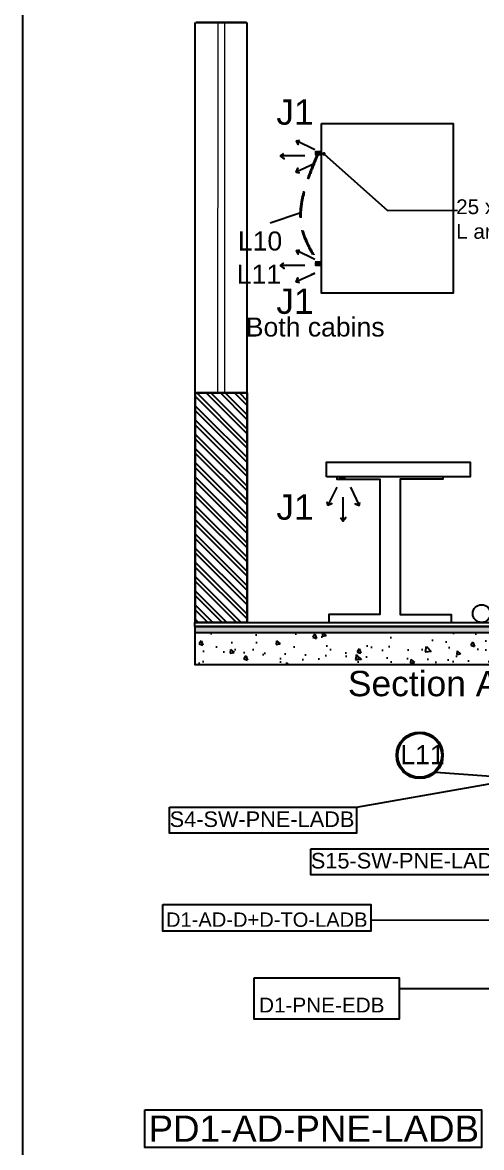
# Model space of a CAD drawing. Header units: millimetres. Extents: x 18660 to 770035, y -51195 to 133720.
# Drawn here: x 18660 to 20833, y 14378 to 19702 of the extents above; entities that cross this region are included whole.
import ezdxf
from ezdxf.xclip import XClip

# ---------------------------------------------------------------- set-up
doc = ezdxf.new("R2010")
doc.units = ezdxf.units.MM
doc.header["$XCLIPFRAME"] = 2
doc.linetypes.add('( Hidden )', pattern=[0.375, 0.25, -0.125])
doc.layers.add('221105_Lighting Intent_Indo Nissin Raheja$0$0-BNA-CMNTS', color=240, linetype='Continuous', plot=False)
doc.layers.add('221105_Lighting Intent_Indo Nissin Raheja$0$M-HVAC-TEXT1', color=7, linetype='Continuous', lineweight=15)
doc.layers.add('BNA - CIV - Masonry', color=250, linetype='Continuous', lineweight=30)
for name, color, linetype in [('AR_Hatch', 252, 'Continuous'), ('DALI 1 CIRCUITS', 6, 'Continuous'), ('DALI 2 CIRCUITS', 4, 'Continuous'), ('DUMMY-TEXT', 4, 'Continuous'), ('PHASE DIMMING', 4, 'Continuous'), ('SWITCHING CIRCUITS', 3, 'Continuous')]:
    doc.layers.add(name, color=color, linetype=linetype)
for name, color, linetype, lineweight, true_color in [('BNA - HATCH - Grass', 7, 'Continuous', 0, 0xbcb560), ('S+ CHANDELIER DOUBLE HEIGHT', 7, 'Continuous', 25, 0xb0215a), ('S+ LOOPING', 7, 'Continuous', 25, 0x319f19)]:
    doc.layers.add(name, color=color, linetype=linetype, lineweight=lineweight, true_color=true_color)
doc.layers.add('S+ TEXT', color=7, linetype='Continuous', true_color=0x009494)
doc.styles.add('221105_Lighting Intent_Indo Nissin Raheja$0$ARIAL', font='arial.ttf', dxfattribs={"width": 0.8})
doc.styles.add('DPA_25', font='arial.ttf', dxfattribs={"height": 62.5})
doc.styles.add('ROMANS-TITLE', font='ROMANS.shx', dxfattribs={"width": 0.8})
doc.styles.get("Standard").update_dxf_attribs({"font": 'arial.ttf'})
doc.dimstyles.new('BNA-Design', dxfattribs={"dimtxt": 200, "dimasz": 150, "dimexe": 100, "dimexo": 100, "dimgap": 1, "dimtad": 0, "dimdec": 1, "dimzin": 12, "dimdsep": 46, "dimtxsty": 'ROMANS-TITLE', "dimblk": 'OPEN90', "dimcen": 0.025, "dimclrd": 256, "dimclre": 253, "dimclrt": 256, "dimazin": 2, "dimtfac": 1, "dimtdec": 1, "dimtmove": 2, "dimatfit": 3, "dimldrblk": 'OPEN90', "dimfxl": 1, "dimtolj": 1, "dimtzin": 0, "dimlwd": -1, "dimlwe": 0, "dimarcsym": 0})

# ---------------------------------------------------------------- blocks, each defined once
blk = doc.blocks.new('221105_Lighting Intent_Indo Nissin Raheja$0$zw$3D6E')
at = {"layer": '221105_Lighting Intent_Indo Nissin Raheja$0$M-HVAC-TEXT1', "color": 7, "insert": (8908.6, 16396), "char_height": 74.211, "width": 72875.094, "attachment_point": 1, "style": '221105_Lighting Intent_Indo Nissin Raheja$0$ARIAL', "bg_fill": 2}
blk.add_mtext('{\\Fsimplex|c0;VRV OUTDOOR UNIT\\PMODEL :RXMQ8\\PDIVERSITY:120%\\PCAPACITY:8HP\\P940(W) X320(D) X1430(H)\\P3Ph/450V/50Hz}', dxfattribs=at)
blk = doc.blocks.new('221105_Lighting Intent_Indo Nissin Raheja', base_point=(179843, 23050))
at = {"layer": '221105_Lighting Intent_Indo Nissin Raheja$0$0-BNA-CMNTS', "ltscale": 800}
blk.add_blockref('221105_Lighting Intent_Indo Nissin Raheja$0$zw$3D6E', (138847.624, -15974.879), dxfattribs=at)
blk = doc.blocks.new('_Open90')
at = {"layer": 'DUMMY-TEXT', "color": 0, "lineweight": -2}
for p, q in [((0, 0), (-1, 0)), ((-0.5, 0.5), (0, 0)), ((0, 0), (-0.5, -0.5))]:
    blk.add_line(p, q, dxfattribs=at)
blk = doc.blocks.new('D1')
at = {"layer": 'DALI 1 CIRCUITS'}
blk.add_lwpolyline([(13261, -741), (35567, -741), (35567, -3607), (13261, -3607)], close=True, dxfattribs=at)
blk.add_text('D1-AD-D+D-TO-LADB', height=1543.57, dxfattribs=at).set_placement((13597, -3152))
blk = doc.blocks.new('PD1')
at = {"layer": 'PHASE DIMMING'}
blk.add_lwpolyline([(46148, 14552), (50183, 14552), (50183, 14101), (46148, 14101)], close=True, dxfattribs=at)
blk.add_text('PD1-AD-PNE-LADB', height=315.15, dxfattribs=at).set_placement((46192, 14169))
blk = doc.blocks.new('D2_D1')
at = {"layer": 'DALI 2 CIRCUITS'}
blk.add_lwpolyline([(15785, -62872), (75533, -62872), (75533, -79875), (15785, -79875)], close=True, dxfattribs=at)
blk.add_text('D1-PNE-EDB', height=6109.4, dxfattribs=at).set_placement((17854, -77094))

msp = doc.modelspace()

# ---------------------------------------------------------------- block references
at = {"color": 1, "ltscale": 800, "true_color": 0xff0004}
ref = msp.add_blockref('221105_Lighting Intent_Indo Nissin Raheja', (8293.14, 41104.14), dxfattribs=at)
XClip(ref).set_block_clipping_path([(190209.5960207216, -11586.8480245116), (208867.2415907553, 3230.2594809751)])

# ---------------------------------------------------------------- next in the draw order: hatches: boundary and pattern name
h = msp.add_hatch()
h.set_pattern_fill('AR-SAND', color=256, scale=10, angle=-360, style=0)
h.set_pattern_definition([(37.5, (735531.111, 1987916.255), (-0.62993358, 19.26823769), [0, -15.2, 0, -17, 0, -16.25]), (7.5, (735531.11, 1987916.255), (17.69776705, 28.22146065), [0, -8.2, 0, -13.7, 0, -5.25]), (327.5, (735518.81, 1987916.255), (31.14141862, 0.05659054), [0, -5, 0, -18, 0, -23.5]), (317.5, (735518.81, 1987916.255), (30.06126605, 8.77675565), [0, -2.5, 0, -11.8, 0, -13.5])])
h.paths.add_polyline_path([(19476.48, 16812.52), (19476.48, 16842.52), (22572.95, 16842.52), (22572.95, 16812.52)])
h = msp.add_hatch()
h.set_pattern_fill('AR-CONC', color=256, scale=29, angle=-90)
h.set_pattern_definition([(320, (688354.32, 2138275.67), (-18.198119, -208.005453), [21.75, -239.25]), (265, (688354.32, 2138275.67), (218.135719, 40.237887), [17.4, -191.4]), (10.451444, (688352.8, 2138258.34), (199.937597, -167.767566), [18.484656, -203.331212]), (316.1842, (688412.32, 2138275.67), (-48.00059, -309.499986), [32.625, -358.875]), (6.635635, (688408.32, 2138249.88), (282.494394, -271.051964), [27.727, -304.99699]), (261.184164, (688412.32, 2138275.67), (282.494394, -271.051964), [26.1, -287.1]), (291, (688397.82, 2138246.67), (-116.759478, -173.103045), [21.75, -239.25]), (236, (688397.82, 2138246.67), (210.293513, -70.561446), [17.4, -191.4]), (341.451445, (688388.1, 2138232.25), (93.534034, -243.66449), [18.484655, -203.331212]), (307.5, (688354.32, 2138275.675), (96.5392176, -3.526358), [0, -189.08, 0, -194.3, 0, -192.125]), (277.5, (688354.32, 2138275.67), (114.3793964, -76.290166), [0, -110.78, 0, -184.73, 0, -73.225]), (237.5, (688354.32, 2138340.345), (-6.5409128, -154.8085065), [0, -72.5, 0, -226.2, 0, -300.15]), (227.5, (688354.32, 2138369.34), (29.030445, -169.123989), [0, -94.25, 0, -150.22, 0, -213.15])])
h.paths.add_polyline_path([(19476.08, 16663.12), (22572.95, 16663.12), (22572.95, 16813.12), (19476.08, 16813.12)])
at = {"layer": 'AR_Hatch', "ltscale": 800}
h = msp.add_hatch(dxfattribs=at)
h.set_pattern_fill('ANSI32', color=256, scale=5, angle=90)
h.set_pattern_definition([(135, (23957.43, 48880.87), (-33.67596, -33.67596), []), (135, (23957.43, 48903.32), (-33.67596, -33.67596), [])])
h.paths.add_polyline_path([(19723.48, 17949.2), (19477.78, 17949.2), (19477.78, 16863), (19723.48, 16863.23)])
at = {"layer": 'S+ CHANDELIER DOUBLE HEIGHT'}
h = msp.add_hatch(color=256, dxfattribs=at)
h.dxf.hatch_style = 1
h.set_gradient(color1=(238, 212, 139), color2=(236, 200, 19), tint=1, name='SPHERICAL')
h.paths.add_polyline_path([(20048.93, 19090.99), (20048.93, 19077.75), (20070.92, 19077.75), (20070.92, 19090.99)])
h = msp.add_hatch(color=256, dxfattribs=at)
h.dxf.hatch_style = 1
h.set_gradient(color1=(238, 212, 139), color2=(236, 200, 19), tint=1, name='SPHERICAL')
h.paths.add_polyline_path([(20048.93, 18565.54), (20048.93, 18552.3), (20070.92, 18552.3), (20070.92, 18565.54)])
h = msp.add_hatch(color=256, dxfattribs=at)
h.dxf.hatch_style = 1
h.set_gradient(color1=(238, 212, 139), color2=(236, 200, 19), tint=1, name='SPHERICAL')
h.paths.add_polyline_path([(20162.42, 17553.82), (20162.42, 17540.58), (20184.41, 17540.58), (20184.41, 17553.82)])

# ---------------------------------------------------------------- next in the draw order: linework, layer by layer
at = {"ltscale": 800}
for points in [[(20074.72, 19223.92), (20698.84, 19223.92), (20698.84, 18421.31), (20074.72, 18421.31)], [(20099.43, 17552.26), (20099.43, 17621.31), (20779.43, 17621.31), (20779.43, 17552.26)]]:
    msp.add_lwpolyline(points, close=True, dxfattribs=at)
at = {"ltscale": 800, "const_width": 5}
for points in [[(20074.72, 19103.92), (20074.72, 19073.92), (20044.72, 19073.92)], [(20074.72, 18541.31), (20074.72, 18571.31), (20044.72, 18571.31)]]:
    msp.add_lwpolyline(points, dxfattribs=at)
at = {"ltscale": 800}
for points in [[(20148.48, 17552.26), (20148.48, 17540.5), (20351.5, 17540.5), (20351.5, 16900.56), (20110.38, 16900.56), (20110.38, 16863.12)], [(20650.39, 17552.26), (20650.39, 17540.5), (20447.37, 17540.5), (20447.37, 16900.56), (20688.49, 16900.56), (20688.49, 16863.12)]]:
    msp.add_lwpolyline(points, dxfattribs=at)
msp.add_lwpolyline([(22572.95, 16863.12), (22572.95, 16843.12), (19476.36, 16843.12), (19476.36, 16863.12), (22572.95, 16863.12)])
for points in [[(19476.48, 16813.12), (19476.48, 16843.12), (22572.95, 16843.12), (22572.95, 16813.12)], [(19476.08, 16813.12), (19476.08, 16663.12), (22572.95, 16663.12), (22572.95, 16813.12)]]:
    msp.add_lwpolyline(points, close=True)
msp.add_circle((20833.46, 16904.8), 42.02, dxfattribs=at)
at = {"layer": 'AR_Hatch', "ltscale": 800}
for points in [[(19477.78, 17949.2), (19477.78, 19702.01)], [(19723.48, 17949.2), (19723.48, 19702.01)]]:
    msp.add_lwpolyline(points, dxfattribs=at)
at = {"layer": 'BNA - CIV - Masonry', "ltscale": 800}
msp.add_lwpolyline([(19720.48, 19702.01), (19480.78, 19702.01)], dxfattribs=at)
msp.add_lwpolyline([(19477.78, 16863.12), (19723.48, 16863.12), (19723.48, 17949.2), (19477.78, 17949.2)], close=True, dxfattribs=at)
at = {"layer": 'BNA - HATCH - Grass', "ltscale": 800}
msp.add_lwpolyline([(19583.74, 17949.2), (19617.52, 17949.2), (19617.7, 19701.79), (19583.91, 19701.79)], close=True, dxfattribs=at)
at = {"layer": 'DALI 1 CIRCUITS'}
msp.add_line((21874.85, 15450.24, 0), (20311.75, 15453.99, 0), dxfattribs=at)
at = {"layer": 'DALI 2 CIRCUITS'}
msp.add_lwpolyline([(21881.28, 15457.27), (21881.28, 15129.03), (20442.32, 15129.03)], dxfattribs=at)
at = {"layer": 'S+ CHANDELIER DOUBLE HEIGHT'}
for points in [[(20043.3, 19099.14), (19957.46, 19142), (19964.7, 19123.93), (19957.46, 19142), (19973.49, 19144.58)], [(19995.92, 19071.56), (19881.93, 19071.56), (19899.22, 19056.2), (19881.93, 19071.56), (19897.6, 19082.82)], [(20043.07, 19034.39), (19955.99, 18994.09), (19963.76, 19011.94), (19955.99, 18994.09), (19971.94, 18991.03)], [(20043.3, 18580.31), (19957.46, 18623.17), (19964.7, 18605.1), (19957.46, 18623.17), (19973.49, 18625.75)], [(19995.92, 18552.73), (19881.93, 18552.73), (19899.22, 18537.37), (19881.93, 18552.73), (19897.6, 18563.99)], [(20043.07, 18515.56), (19955.99, 18475.26), (19963.76, 18493.11), (19955.99, 18475.26), (19971.94, 18472.2)], [(20148.28, 17503.73), (20105.42, 17417.89), (20123.5, 17425.13), (20105.42, 17417.89), (20102.84, 17433.92)], [(20213.03, 17503.5), (20253.34, 17416.43), (20235.49, 17424.2), (20253.34, 17416.43), (20256.39, 17432.37)], [(20175.86, 17456.35), (20175.86, 17342.36), (20191.23, 17359.65), (20175.86, 17342.36), (20164.61, 17358.03)]]:
    msp.add_lwpolyline(points, dxfattribs=at)
for points in [[(20070.92, 19077.75), (20048.93, 19077.75), (20048.93, 19090.99), (20070.92, 19090.99)], [(20070.92, 18552.3), (20048.93, 18552.3), (20048.93, 18565.54), (20070.92, 18565.54)], [(20184.41, 17540.58), (20162.42, 17540.58), (20162.42, 17553.82), (20184.41, 17553.82)]]:
    msp.add_lwpolyline(points, close=True, dxfattribs=at)
at = {"layer": 'S+ LOOPING', "color": 1, "ltscale": 800, "true_color": 0xf60d09}
for points in [[(19832.83, 18754.29), (19972.47, 18800.63)], [(20616.57, 16153.95), (21512.09, 16089.89)]]:
    msp.add_lwpolyline(points, dxfattribs=at)
for radius in [110.18, 107.18, 104.18]:
    msp.add_circle((20540.27, 16234.19), radius, dxfattribs=at)
at = {"layer": 'S+ LOOPING', "color": 1, "linetype": '( Hidden )', "lineweight": 9, "ltscale": 500, "true_color": 0xf60d09}
msp.add_spline([(20053.41, 19079.58), (19978.17, 18728.2), (20061.28, 18553.69)], degree=3, dxfattribs=at)
at = {"layer": 'S+ LOOPING', "color": 1, "linetype": '( Hidden )', "ltscale": 500, "true_color": 0xf60d09}
for points, knots in [([(20056.18, 19078.43), (20050.65, 19065.14), (20045.12, 19051.86), (20028.84, 19012.07), (20018.41, 18985.62), (19997.9, 18927.13), (19988.45, 18895.18), (19976.15, 18832.18), (19973.32, 18801.13), (19975.71, 18763.1), (19976.49, 18755.54), (19978.51, 18741.64), (19979.67, 18735.29), (19983.87, 18716.34), (19987.65, 18703.8), (20001.01, 18667.23), (20012.72, 18643.39), (20037.73, 18598.14), (20050.78, 18576.71), (20063.85, 18555.25)], [0, 0, 0, 0, 39.7681387, 39.7681387, 119.3044162, 119.3044162, 216.7647322, 216.7647322, 314.2250483, 314.2250483, 338.5758285, 338.5758285, 359.2103022, 359.2103022, 400.4792497, 400.4792497, 480.2651904, 480.2651904, 552.6397683, 552.6397683, 552.6397683, 552.6397683]), ([(20058.95, 19077.27), (20053.4, 19063.94), (20047.85, 19050.62), (20031.53, 19010.72), (20021.08, 18984.21), (20002.56, 18931.31), (19994.52, 18904.92), (19983.46, 18856.4), (19979.9, 18834.19), (19977.17, 18793.88), (19977.39, 18775.69), (19980.09, 18751.11), (19981.07, 18744.49), (19983.24, 18732.91), (19984.32, 18727.93), (19986.8, 18718), (19988.19, 18713.04), (19992.76, 18698.2), (19996.36, 18688.34), (20009.28, 18656.93), (20020.31, 18635.49), (20043.16, 18594.99), (20054.77, 18575.92), (20066.41, 18556.81)], [0, 0, 0, 0, 39.9148138, 39.9148138, 119.7444413, 119.7444413, 200.4630497, 200.4630497, 270.0118861, 270.0118861, 328.44468, 328.44468, 350.0979154, 350.0979154, 366.5510162, 366.5510162, 383.0041171, 383.0041171, 415.9103188, 415.9103188, 488.1840465, 488.1840465, 552.6397683, 552.6397683, 552.6397683, 552.6397683])]:
    msp.add_open_spline(points, degree=3, knots=knots, dxfattribs=at)
at = {"layer": 'SWITCHING CIRCUITS'}
msp.add_line((20241.1, 15988.35), (21017.88, 16125.24), dxfattribs=at)
for points in [[(19356.42, 15988.35), (20241.1, 15988.35), (20241.1, 15865.57), (19356.42, 15865.57)], [(20024.85, 15791.91), (20943.94, 15791.91), (20934.11, 15669.14), (20024.85, 15669.14)]]:
    msp.add_lwpolyline(points, close=True, dxfattribs=at)

# ---------------------------------------------------------------- next in the draw order: block references
at = {"layer": 'DALI 1 CIRCUITS', "xscale": 0.04412696344389976, "yscale": 0.04412696344389976, "zscale": 0.04412696344389976}
msp.add_blockref('D1', (18739.13, 15561.57), dxfattribs=at)
at = {"layer": 'DALI 2 CIRCUITS', "xscale": 0.01148829457751737, "yscale": 0.01148829457751737, "zscale": 0.01148829457751737}
msp.add_blockref('D2_D1', (19574.57, 15902.77), dxfattribs=at)
at = {"layer": 'PHASE DIMMING', "xscale": 0.3948730601889448, "yscale": 0.3948730601889448, "zscale": 0.3948730601889448}
msp.add_blockref('PD1', (1016.61, 8810.14), dxfattribs=at)

# ---------------------------------------------------------------- next in the draw order: texts
at = {"layer": 'S+ TEXT', "width": 2329.3691, "attachment_point": 1, "style": 'DPA_25'}
for s, insert, char_height in [('J1', (19861.55, 19338.22, -15200.99), 119.932), ('25 x 25 mm\\PL angle ', (20712.92, 18865.12, -700815.63), 70), ('J1', (19861.55, 18443.11, -15200.99), 119.932), ('J1', (19861.55, 17468.91, -15200.99), 119.932), ('Section A-A', (20200.25, 16633.71, -227885.33), 119.9318)]:
    msp.add_mtext(s, dxfattribs=dict(at, insert=insert, char_height=char_height))
at = {"layer": 'S+ TEXT', "color": 1, "true_color": 0xf00f0f, "char_height": 90, "width": 2329.3691, "attachment_point": 1, "style": 'DPA_25'}
for s, insert in [('L10', (19679.46, 18713.05, -227885.33)), ('L11', (19674.47, 18556.07, -227885.33)), ('Both cabins', (19717.04, 18305.95, -227885.33)), ('L11', (20448.51, 16282.2, -227885.33))]:
    msp.add_mtext(s, dxfattribs=dict(at, insert=insert))
at = {"layer": 'SWITCHING CIRCUITS'}
for s, p in [('S4-SW-PNE-LADB', (19356.42, 15895.04)), ('S15-SW-PNE-LADB', (20024.85, 15698.6))]:
    msp.add_text(s, height=73.6627, dxfattribs=at).set_placement(p)

# ---------------------------------------------------------------- next in the draw order: leaders
at = {"color": 1, "ltscale": 800, "true_color": 0xff0004, "annotation_type": 0, "has_hookline": 1, "hookline_direction": 0, "text_width": 501.7}
msp.add_leader([(20086.48, 19080.22), (20387.31, 18812.26), (20718.72, 18813.9)], dimstyle='BNA-Design', override={"dimtxt": 110, "dimasz": 70, "dimclrd": 1, "dimldrblk": 'DotSmall', "dimtfillclr": 256}, dxfattribs=at)

doc.saveas('drawing.dxf')
